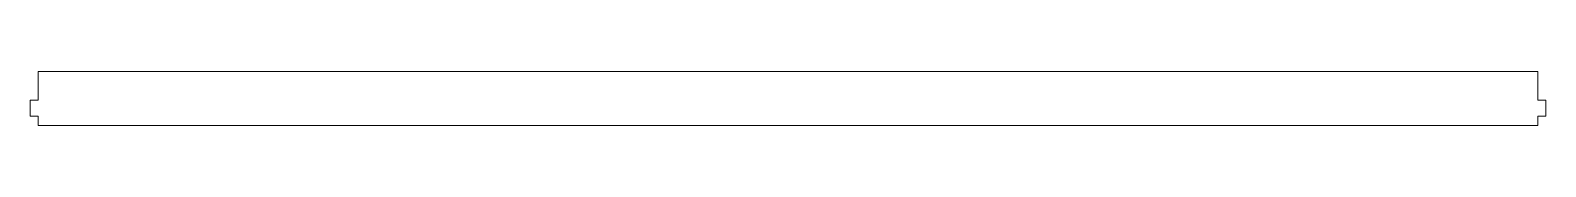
# Model space of a CAD drawing. Header units: inches. Extents: x -11.9 to 11.9, y -0.4 to 0.5.
import ezdxf

# ---------------------------------------------------------------- set-up
doc = ezdxf.new("R2010")
doc.units = ezdxf.units.IN
doc.header["$MEASUREMENT"] = 0

msp = doc.modelspace()

# ---------------------------------------------------------------- linework, layer by layer
at = {"color": 7, "linetype": 'Continuous', "lineweight": 15}
for p, q in [((-11.75, 0.454), (-11.75, 0.004)), ((11.75, 0.454), (-11.75, 0.454)), ((11.75, 0.004), (11.75, 0.454)), ((-11.875, 0.004), (-11.875, -0.246)), ((-11.75, 0.004), (-11.875, 0.004)), ((11.875, 0.004), (11.75, 0.004)), ((11.875, -0.246), (11.875, 0.004)), ((-11.875, -0.246), (-11.75, -0.246)), ((-11.75, -0.246), (-11.75, -0.396)), ((-11.75, -0.396), (11.75, -0.396)), ((11.75, -0.246), (11.875, -0.246)), ((11.75, -0.396), (11.75, -0.246))]:
    msp.add_line(p, q, dxfattribs=at)

doc.saveas('drawing.dxf')
